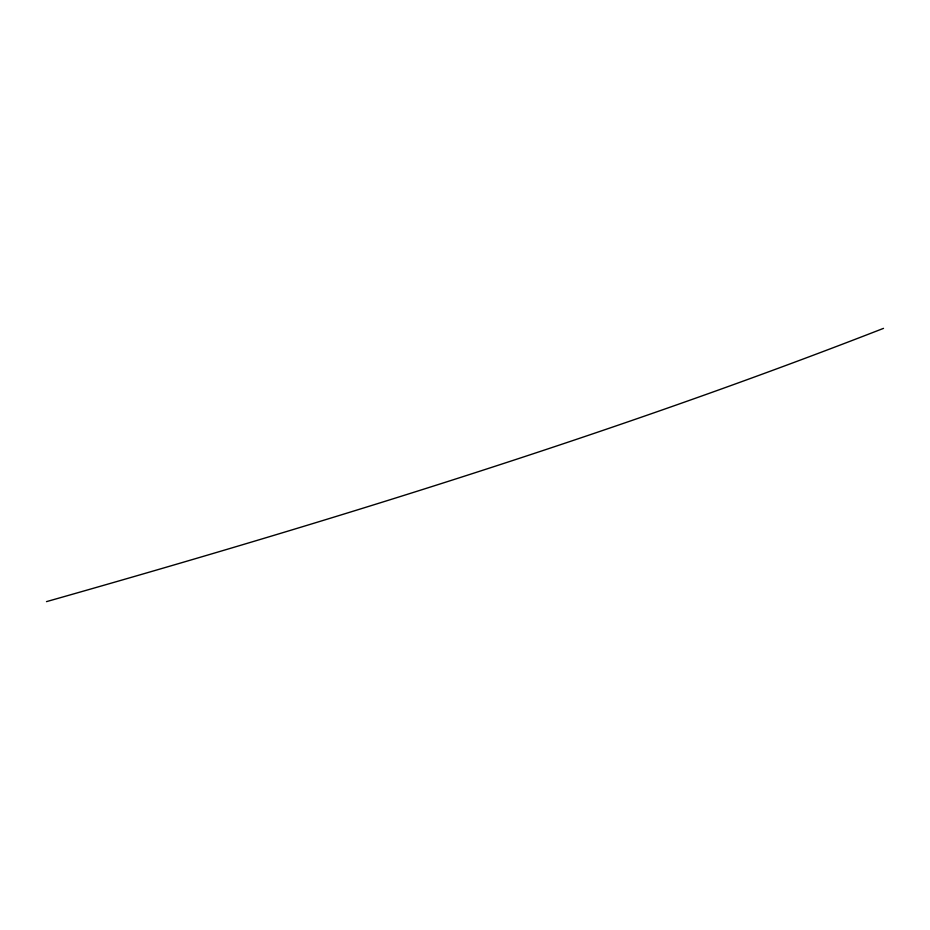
<?xml version="1.0" encoding="UTF-8"?>
<svg xmlns="http://www.w3.org/2000/svg" width="930" height="930" viewBox="0 0 930 930"><rect width="100%" height="100%" fill="white"/><g stroke="black" fill="none" stroke-linecap="round" stroke-linejoin="round"><path stroke-width="1.4" d="M883.5 328.371C609.848 434.926 328.895 521.567 46.5 601.629"/></g></svg>
